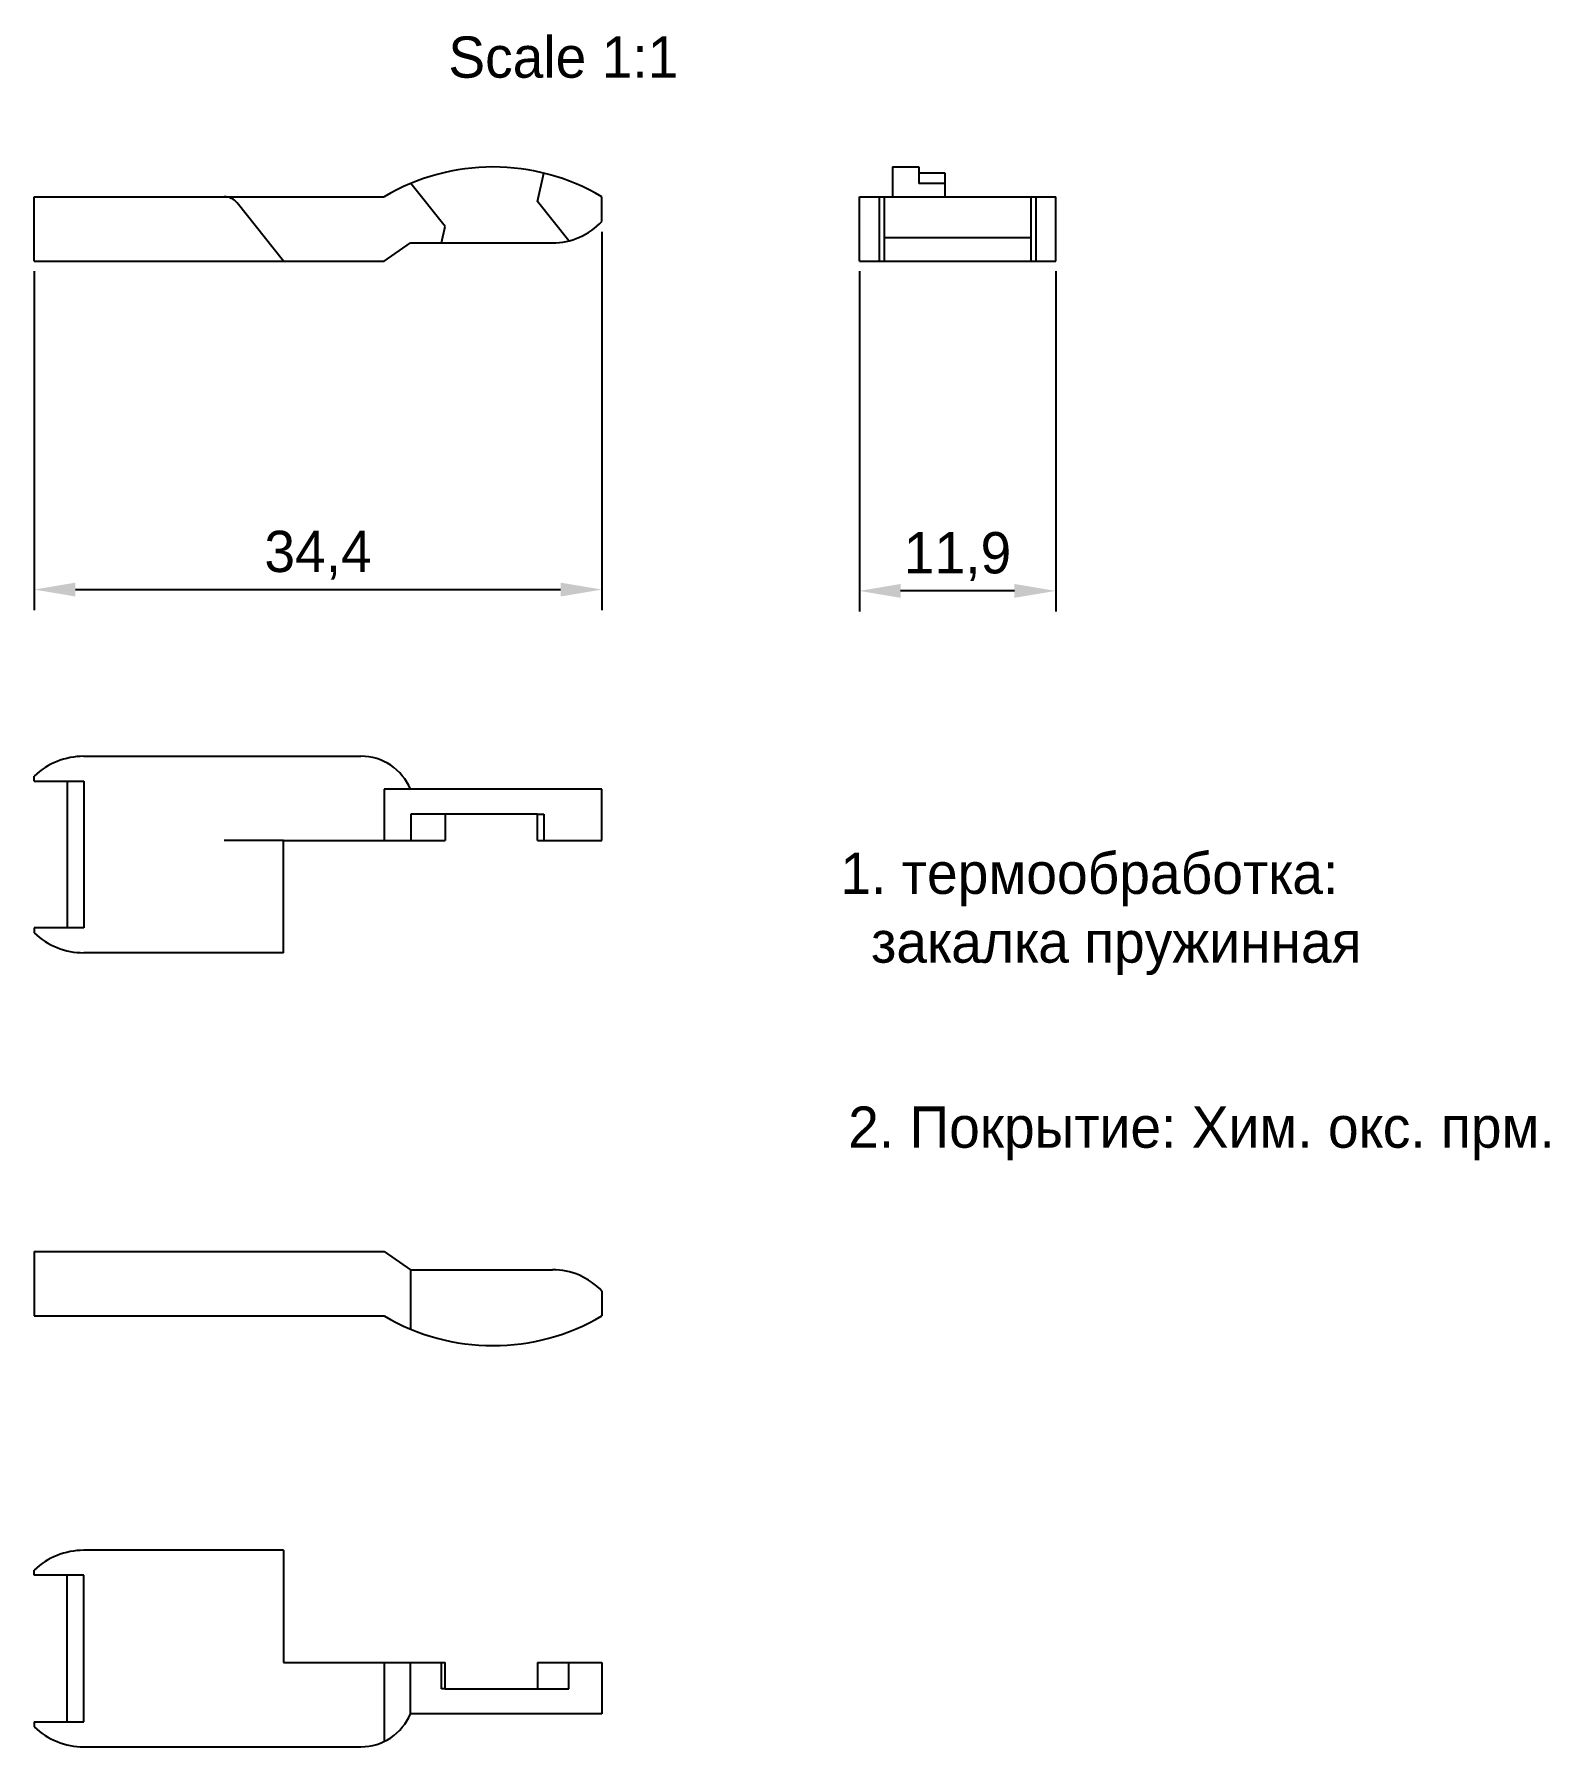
# Model space of a CAD drawing. Header units: millimetres. Extents: x 0 to 92, y -90 to 14.
import ezdxf

# ---------------------------------------------------------------- set-up
doc = ezdxf.new("R2010")
doc.units = ezdxf.units.MM
doc.dimstyles.new('ISO-25', dxfattribs={"dimtxt": 2.5, "dimasz": 2.5, "dimexe": 1.25, "dimexo": 0.625, "dimtad": 1, "dimtxsty": 'Standard', "dimcen": 2.5, "dimadec": 0, "dimazin": 0, "dimtfac": 1, "dimtmove": 0, "dimatfit": 3, "dimfxl": 0, "dimarcsym": 0})

# ---------------------------------------------------------------- blocks, each defined once
blk = doc.blocks.new('*D1')
at = {"color": 0, "lineweight": -2}
for p, q in [((34.4, 1.77), (34.4, -21.15)), ((0, -0.62), (0, -21.15)), ((2.5, -19.9), (31.9, -19.9))]:
    blk.add_line(p, q, dxfattribs=at)
at = {"color": 0, "lineweight": 5}
for points in [[(2.5, -19.48), (2.5, -20.32), (0, -19.9)], [(31.9, -19.48), (31.9, -20.32), (34.4, -19.9)]]:
    blk.add_solid(points, dxfattribs=at)
at = {"layer": 'Defpoints', "color": 0, "lineweight": 5}
for p in [(34.4, 2.4), (0, 0), (34.4, -19.9)]:
    blk.add_point(p, dxfattribs=at)
at = {"color": 0, "lineweight": 5, "insert": (17.2, -17.82), "char_height": 2.5, "attachment_point": 5}
blk.add_mtext('34,4', dxfattribs=at)
blk = doc.blocks.new('*D2')
at = {"color": 0, "lineweight": -2}
for p, q in [((50, -0.62), (50, -21.23)), ((61.9, -0.62), (61.9, -21.23)), ((59.4, -19.98), (52.5, -19.98))]:
    blk.add_line(p, q, dxfattribs=at)
at = {"color": 0, "lineweight": 5}
for points in [[(52.5, -19.56), (52.5, -20.4), (50, -19.98)], [(59.4, -19.56), (59.4, -20.4), (61.9, -19.98)]]:
    blk.add_solid(points, dxfattribs=at)
at = {"layer": 'Defpoints', "color": 0, "lineweight": 5}
for p in [(50, 0), (61.9, 0), (50, -19.98)]:
    blk.add_point(p, dxfattribs=at)
at = {"color": 0, "lineweight": 5, "insert": (55.95, -17.9), "char_height": 2.5, "attachment_point": 5}
blk.add_mtext('11,9', dxfattribs=at)

msp = doc.modelspace()

# ---------------------------------------------------------------- linework, layer by layer
for p, q in [((30.5, 3.6), (30.883, 5.329)), ((52, 5.7), (53.6, 5.7)), ((52, 5.7), (52, 3.9)), ((53.6, 5.7), (53.6, 4.707)), ((55.2, 5.329), (53.6, 5.329)), ((55.2, 3.9), (55.2, 5.329)), ((24.9, 2.1), (22.816, 4.707)), ((55.2, 4.707), (53.6, 4.707)), ((0, 0), (0, 3.9)), ((0, 3.9), (21.2, 3.9)), ((15.1, 0), (12.297, 3.527)), ((32.4, 1.223), (30.5, 3.6)), ((34.4, 2.4), (34.4, 3.9)), ((50, 0), (50, 3.9)), ((50, 3.9), (61.9, 3.9)), ((51.2, 3.9), (51.2, 0)), ((51.5, 3.9), (51.5, 0)), ((60.4, 3.9), (60.4, 0)), ((60.7, 3.9), (60.7, 0)), ((61.9, 0), (61.9, 3.9)), ((24.678, 1.1), (24.9, 2.1)), ((21.2, 0), (22.8, 1.1)), ((22.8, 1.1), (31.4, 1.1)), ((60.4, 1.4), (51.5, 1.4)), ((0, 0), (21.2, 0)), ((50, 0), (61.9, 0)), ((2.993, -30), (19.8, -30)), ((0, -31.5), (0, -31.2)), ((0, -31.5), (3, -31.5)), ((2, -31.5), (2, -40.4)), ((3, -31.5), (3, -40.4)), ((34.4, -32), (21.2, -32)), ((21.2, -32), (21.2, -35.1)), ((34.4, -35.1), (34.4, -32)), ((24.9, -33.5), (22.816, -33.5)), ((22.816, -33.5), (22.816, -35.1)), ((30.5, -33.5), (24.9, -33.5)), ((24.9, -33.5), (24.9, -35.1)), ((30.5, -35.1), (30.5, -33.5)), ((30.5, -33.5), (30.883, -33.5)), ((30.883, -33.5), (30.883, -35.1)), ((15.1, -35.1), (11.517, -35.1)), ((15.1, -41.9), (15.1, -35.1)), ((15.1, -35.1), (24.9, -35.1)), ((30.5, -35.1), (34.4, -35.1)), ((3, -40.4), (0, -40.4)), ((0, -40.4), (0, -40.7)), ((15.1, -41.9), (3, -41.9)), ((0, -60), (21.2, -60)), ((0, -60), (0, -63.9)), ((21.2, -60), (22.8, -61.1)), ((22.8, -61.1), (31.4, -61.1)), ((22.8, -61.1), (22.8, -64.7)), ((34.4, -62.4), (34.4, -63.9)), ((0, -63.9), (21.2, -63.9)), ((15.1, -78.1), (3, -78.1)), ((15.1, -78.1), (15.1, -84.9)), ((0, -79.6), (0, -79.3)), ((3, -79.6), (0, -79.6)), ((2, -88.5), (2, -79.6)), ((3, -88.5), (3, -79.6)), ((15.1, -84.9), (24.9, -84.9)), ((21.2, -84.9), (21.2, -89.683)), ((22.8, -88), (22.8, -84.9)), ((24.678, -86.5), (24.678, -84.9)), ((24.9, -86.5), (24.9, -84.9)), ((30.5, -84.9), (30.5, -86.5)), ((30.5, -84.9), (34.4, -84.9)), ((32.4, -86.5), (32.4, -84.9)), ((34.4, -84.9), (34.4, -88)), ((24.9, -86.5), (24.678, -86.5)), ((24.9, -86.5), (32.4, -86.5)), ((34.4, -88), (22.8, -88)), ((0, -88.5), (3, -88.5)), ((0, -88.5), (0, -88.8)), ((2.993, -90), (19.8, -90))]:
    msp.add_line(p, q)
for centre, radius, start, end in [((27.8, -7.3), 13, 59.48976, 120.51024), ((11.517, 2.9), 1, 38.4802, 90), ((31.4, 5.212), 4.112, 270, 316.85739), ((3, -34.35), 4.35, 90, 133.60282), ((19.8, -33.25), 3.25, 22.61986, 90), ((3, -37.55), 4.35, 226.39718, 270), ((31.4, -65.212), 4.112, 43.14261, 90), ((27.8, -52.7), 13, 239.48976, 300.51024), ((3, -82.45), 4.35, 90, 133.60282), ((19.8, -86.75), 3.25, 270, 337.38014), ((3, -85.65), 4.35, 226.39718, 270)]:
    msp.add_arc(centre, radius, start, end)

# ---------------------------------------------------------------- texts
msp.add_text('Scale 1:1', height=2.5).set_placement((25.093, 11.108))
at = {"color": 3, "lineweight": 5}
for s, p in [('1. термообработка:', (48.853, -38.335)), ('  закалка пружинная', (48.853, -42.502)), ('2. Покрытие: Хим. окс. прм.', (49.324, -53.714))]:
    msp.add_text(s, height=2.5, dxfattribs=at).set_placement(p)

# ---------------------------------------------------------------- dimensions: what is measured, and where the dimension line sits
for base, p1, p2, picture, middle in [((34.4, -19.9), (0, 0), (34.4, 2.4), '*D1', (17.2, -17.817)), ((50, -19.98), (61.9, 0), (50, 0), '*D2', (55.95, -17.897))]:
    dim = msp.add_linear_dim(base=base, p1=p1, p2=p2, dimstyle='ISO-25', override={"dimtmove": 1}, dxfattribs=at)
    dim.commit()
    dim.dimension.update_dxf_attribs({"geometry": picture, "text_midpoint": middle})

doc.saveas('drawing.dxf')
